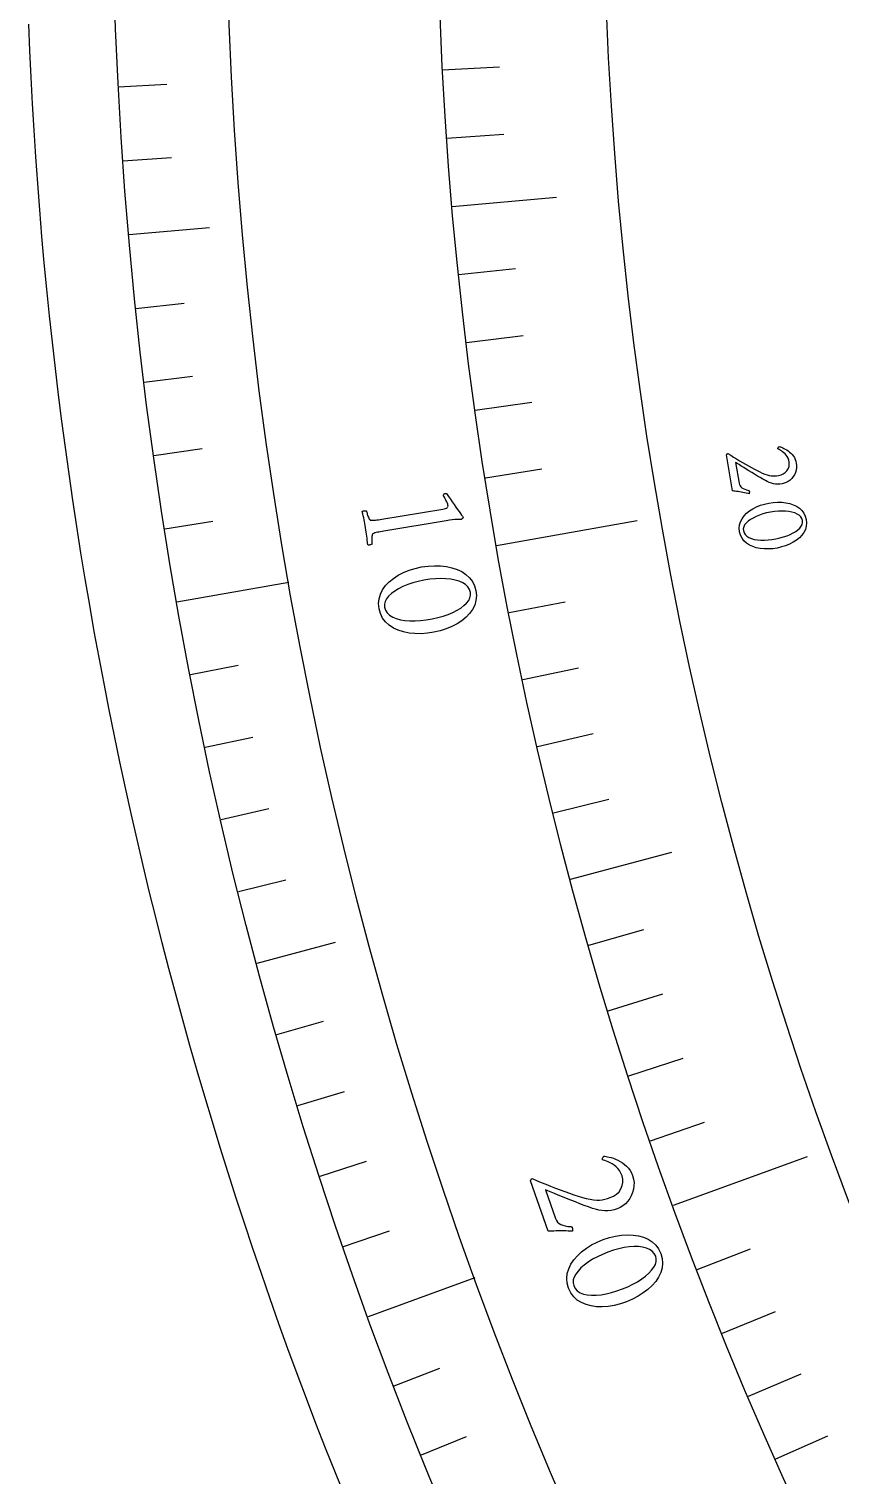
# Model space of a CAD drawing. Header units: millimetres. Extents: x -50 to 50, y -50 to 64.
# Drawn here: x -49.97 to -40.6, y -18.59 to -1.9 of the extents above; entities that cross this region are included whole.
import ezdxf

# ---------------------------------------------------------------- set-up
doc = ezdxf.new("R2010")
doc.units = ezdxf.units.MM
for name, color, linetype in [('CUT_OUTER', 1, 'Continuous'), ('ENGRAVE', 7, 'Continuous'), ('ENGRAVE_FINE', 8, 'Continuous'), ('TEXT', 5, 'Continuous')]:
    doc.layers.add(name, color=color, linetype=linetype)

msp = doc.modelspace()

# ---------------------------------------------------------------- linework, layer by layer
at = {"layer": 'CUT_OUTER'}
msp.add_lwpolyline([(-46.3105, -18.8504), (-46.4253, -18.5659), (-46.5383, -18.2806), (-46.6496, -17.9948), (-46.7592, -17.7082), (-46.867, -17.4209), (-46.973, -17.133), (-47.0772, -16.8445), (-47.1797, -16.5553), (-47.2804, -16.2655), (-47.3793, -15.9751), (-47.4764, -15.6841), (-47.5718, -15.3925), (-47.6653, -15.1003), (-47.7571, -14.8075), (-47.847, -14.5142), (-47.9352, -14.2204), (-48.0215, -13.926), (-48.1061, -13.6311), (-48.1888, -13.3356), (-48.2697, -13.0397), (-48.3488, -12.7433), (-48.4261, -12.4464), (-48.5016, -12.149), (-48.5752, -11.8512), (-48.647, -11.5529), (-48.717, -11.2542), (-48.7851, -10.9551), (-48.8514, -10.6555), (-48.9159, -10.3556), (-48.9785, -10.0552), (-49.0393, -9.7545), (-49.0982, -9.4534), (-49.1553, -9.152), (-49.2105, -8.8502), (-49.2639, -8.5481), (-49.3154, -8.2457), (-49.3651, -7.9429), (-49.4129, -7.6399), (-49.4588, -7.3365), (-49.5029, -7.0329), (-49.5451, -6.729), (-49.5855, -6.4249), (-49.624, -6.1205), (-49.6606, -5.8159), (-49.6953, -5.5111), (-49.7282, -5.2061), (-49.7592, -4.9009), (-49.7884, -4.5954), (-49.8156, -4.2899), (-49.841, -3.9841), (-49.8645, -3.6782), (-49.8862, -3.3722), (-49.9059, -3.066), (-49.9238, -2.7598), (-49.9398, -2.4534), (-49.9539, -2.1469), (-49.9661, -1.8404)], dxfattribs=at)
at = {"layer": 'ENGRAVE'}
for points in [[(-45.0778, -3.9438), (-43.8724, -3.8383)], [(-48.8135, -4.2706), (-47.8796, -4.1889)], [(-44.5626, -7.8576), (-42.9376, -7.5711)], [(-48.2556, -8.5088), (-46.963, -8.2808)], [(-43.7081, -11.7116), (-42.5394, -11.3984)], [(-47.3304, -12.6821), (-46.4248, -12.4395)], [(-42.5211, -15.4764), (-40.9706, -14.9121)], [(-46.0449, -16.759), (-44.8116, -16.3101)]]:
    msp.add_lwpolyline(points, dxfattribs=at)
for radius in [49, 49, 47.6875, 45.25, 45.25, 43.325]:
    msp.add_circle((0, 0), radius, dxfattribs=at)
at = {"layer": 'ENGRAVE_FINE'}
for points in [[(-45.188, -2.3682), (-44.5289, -2.3337)], [(-48.9328, -2.5645), (-48.3711, -2.535)], [(-45.1398, -3.1565), (-44.4814, -3.1104)], [(-48.8806, -3.4181), (-48.3195, -3.3788)], [(-45.0021, -4.7299), (-44.3457, -4.6609)], [(-48.7316, -5.1219), (-48.1722, -5.0631)], [(-44.9127, -5.5146), (-44.2576, -5.4342)], [(-48.6348, -5.9716), (-48.0765, -5.903)], [(-44.8096, -6.2976), (-44.1561, -6.2057)], [(-48.5231, -6.8195), (-47.9661, -6.7412)], [(-44.6929, -7.0787), (-44.041, -6.9754)], [(-48.3967, -7.6653), (-47.8412, -7.5773)], [(-44.4186, -8.6341), (-43.7708, -8.5082)], [(-48.0997, -9.3496), (-47.5476, -9.2423)], [(-44.2612, -9.408), (-43.6156, -9.2708)], [(-47.9292, -10.1877), (-47.379, -10.0707)], [(-44.0902, -10.179), (-43.4472, -10.0306)], [(-43.9059, -10.947), (-43.2655, -10.7873)], [(-47.7441, -11.0226), (-47.1961, -10.8961)], [(-47.5445, -11.8542), (-46.9987, -11.7181)], [(-43.4971, -12.4726), (-42.8627, -12.2907)], [(-43.2728, -13.2298), (-42.6416, -13.0369)], [(-47.1018, -13.5062), (-46.5611, -13.3512)], [(-43.0353, -13.983), (-42.4076, -13.7791)], [(-46.8589, -14.3262), (-46.321, -14.1618)], [(-42.7847, -14.732), (-42.1607, -14.5171)], [(-46.6018, -15.1418), (-46.0668, -14.968)], [(-46.3304, -15.9528), (-45.7986, -15.7697)], [(-42.2445, -16.2161), (-41.6284, -15.9796)], [(-41.9551, -16.9509), (-41.3431, -16.7037)], [(-45.7454, -17.56), (-45.2203, -17.3584)], [(-41.6528, -17.6806), (-41.0453, -17.4227)], [(-45.432, -18.3557), (-44.9105, -18.145)], [(-41.3379, -18.4048), (-40.735, -18.1364)]]:
    msp.add_lwpolyline(points, dxfattribs=at)
at = {"layer": 'TEXT'}
for points in [[(-41.6464, -7.2613), (-41.6626, -7.2578), (-41.6799, -7.2542), (-41.6982, -7.2507), (-41.7176, -7.2472), (-41.737, -7.2438), (-41.7557, -7.2405), (-41.7737, -7.2375), (-41.7909, -7.2346), (-41.8064, -7.2321), (-41.8192, -7.23), (-41.8291, -7.2284), (-41.8363, -7.2273), (-41.9061, -6.811), (-41.905, -6.8089), (-41.9035, -6.8066), (-41.9017, -6.8042), (-41.8994, -6.8017), (-41.8971, -6.7994), (-41.8949, -6.7976), (-41.8929, -6.7965), (-41.891, -6.7959), (-41.8583, -6.8167), (-41.825, -6.8376), (-41.791, -6.8587), (-41.7564, -6.88), (-41.7215, -6.901), (-41.6869, -6.9214), (-41.6525, -6.9412), (-41.6184, -6.9604), (-41.5852, -6.9785), (-41.5534, -6.9951), (-41.5232, -7.0101), (-41.4944, -7.0237), (-41.4655, -7.036), (-41.4388, -7.0452), (-41.4144, -7.0514), (-41.3922, -7.0546), (-41.371, -7.0557), (-41.3495, -7.0554), (-41.3278, -7.0536), (-41.3059, -7.0506), (-41.2769, -7.0432), (-41.2512, -7.0317), (-41.2287, -7.016), (-41.2094, -6.9961), (-41.1945, -6.9732), (-41.1853, -6.9488), (-41.1816, -6.9228), (-41.1836, -6.8951), (-41.1887, -6.8725), (-41.1962, -6.8518), (-41.206, -6.833), (-41.2181, -6.8162), (-41.2315, -6.8012), (-41.2451, -6.7879), (-41.2589, -6.7764), (-41.2728, -6.7666), (-41.286, -6.7585), (-41.2973, -6.7519), (-41.3067, -6.7469), (-41.3144, -6.7435), (-41.3145, -6.7397), (-41.3136, -6.7357), (-41.3117, -6.7315), (-41.3089, -6.727), (-41.3057, -6.723), (-41.303, -6.72), (-41.3006, -6.7181), (-41.2985, -6.7172), (-41.2916, -6.7188), (-41.2826, -6.7216), (-41.2713, -6.7258), (-41.2579, -6.7312), (-41.2431, -6.738), (-41.2277, -6.7463), (-41.2118, -6.7562), (-41.1953, -6.7676), (-41.1789, -6.7804), (-41.1635, -6.7946), (-41.1489, -6.81), (-41.1352, -6.8267), (-41.1231, -6.8449), (-41.1133, -6.8646), (-41.1058, -6.8858), (-41.1007, -6.9086), (-41.0978, -6.9367), (-41.0988, -6.9641), (-41.1035, -6.9908), (-41.112, -7.0168), (-41.1236, -7.0416), (-41.1377, -7.0642), (-41.1543, -7.0848), (-41.1734, -7.1034), (-41.1943, -7.1193), (-41.2167, -7.1319), (-41.2403, -7.1413), (-41.2653, -7.1474), (-41.2908, -7.1506), (-41.316, -7.1514), (-41.3408, -7.1499), (-41.3652, -7.1459), (-41.3891, -7.1397), (-41.4126, -7.1318), (-41.4357, -7.122), (-41.4582, -7.1105), (-41.488, -7.0936), (-41.5188, -7.0758), (-41.5506, -7.0569), (-41.5835, -7.0369), (-41.6164, -7.0167), (-41.6482, -6.997), (-41.6789, -6.9778), (-41.7087, -6.9591), (-41.7364, -6.9416), (-41.7612, -6.9259), (-41.7832, -6.9121), (-41.8022, -6.9001), (-41.7621, -7.1386), (-41.7578, -7.1553), (-41.7509, -7.17), (-41.7414, -7.1825), (-41.7294, -7.193), (-41.7147, -7.2019), (-41.6971, -7.21), (-41.6765, -7.2171), (-41.653, -7.2233), (-41.6495, -7.2245), (-41.6467, -7.227), (-41.6446, -7.2306), (-41.6433, -7.2355), (-41.6431, -7.2377), (-41.6431, -7.2405), (-41.6433, -7.244), (-41.6436, -7.2482), (-41.6442, -7.2524), (-41.6448, -7.256), (-41.6455, -7.259), (-41.6464, -7.2613)], [(-45.8889, -7.5562), (-45.1849, -7.4402), (-45.1677, -7.4369), (-45.1535, -7.433), (-45.1425, -7.4287), (-45.1345, -7.4238), (-45.129, -7.4181), (-45.1255, -7.4113), (-45.1241, -7.4033), (-45.1247, -7.3942), (-45.1273, -7.3834), (-45.1321, -7.3702), (-45.1389, -7.3546), (-45.1478, -7.3366), (-45.1573, -7.3186), (-45.1658, -7.303), (-45.1734, -7.2897), (-45.1801, -7.2787), (-45.1746, -7.2707), (-45.1682, -7.2645), (-45.1607, -7.2603), (-45.1523, -7.2579), (-45.1522, -7.2579), (-45.1518, -7.2579), (-45.1513, -7.2578), (-45.1505, -7.2577), (-45.1472, -7.2574), (-45.1446, -7.2576), (-45.1425, -7.2584), (-45.141, -7.2597), (-45.1193, -7.2921), (-45.0974, -7.3242), (-45.0755, -7.3558), (-45.0535, -7.3871), (-45.0325, -7.4168), (-45.0133, -7.4439), (-44.996, -7.4684), (-44.9806, -7.4903), (-44.968, -7.5084), (-44.9589, -7.5216), (-44.9534, -7.5298), (-44.9515, -7.5332), (-44.9509, -7.5367), (-44.9509, -7.5408), (-44.9523, -7.5445), (-44.9552, -7.5478), (-44.9596, -7.5507), (-44.9644, -7.5532), (-44.9688, -7.5554), (-44.9729, -7.5573), (-44.9765, -7.559), (-44.9793, -7.559), (-44.9877, -7.559), (-45.0017, -7.5591), (-45.0213, -7.5593), (-45.0459, -7.5603), (-45.075, -7.5629), (-45.1084, -7.5671), (-45.1463, -7.573), (-45.8661, -7.6938), (-45.8853, -7.6971), (-45.9039, -7.7003), (-45.9218, -7.7036), (-45.9389, -7.7069), (-45.955, -7.7105), (-45.9693, -7.7145), (-45.9819, -7.7191), (-45.9928, -7.7242), (-45.9967, -7.728), (-45.9999, -7.7342), (-46.0024, -7.7428), (-46.0043, -7.7538), (-46.0056, -7.7662), (-46.0063, -7.7788), (-46.0064, -7.7917), (-46.0058, -7.8048), (-46.0049, -7.817), (-46.004, -7.8273), (-46.0031, -7.8356), (-46.0022, -7.8419), (-46.006, -7.8451), (-46.0113, -7.8479), (-46.018, -7.8503), (-46.0261, -7.8525), (-46.0343, -7.8538), (-46.0414, -7.8539), (-46.0473, -7.8528), (-46.0521, -7.8504), (-46.0548, -7.8238), (-46.0575, -7.7983), (-46.0601, -7.7739), (-46.0626, -7.7507), (-46.0652, -7.7276), (-46.0684, -7.7037), (-46.072, -7.679), (-46.0761, -7.6534), (-46.0803, -7.6288), (-46.0847, -7.6055), (-46.0892, -7.5833), (-46.0939, -7.5623), (-46.0988, -7.541), (-46.104, -7.5183), (-46.1097, -7.494), (-46.1156, -7.4681), (-46.1119, -7.4643), (-46.1067, -7.4613), (-46.0999, -7.4591), (-46.0917, -7.4578), (-46.0833, -7.4572), (-46.0762, -7.4573), (-46.0703, -7.4583), (-46.0657, -7.46), (-46.0645, -7.4663), (-46.0627, -7.4745), (-46.0602, -7.4845), (-46.0571, -7.4963), (-46.0533, -7.5089), (-46.0491, -7.5211), (-46.0444, -7.5328), (-46.0392, -7.5441), (-46.0338, -7.5538), (-46.0287, -7.5608), (-46.0237, -7.565), (-46.019, -7.5665), (-46.007, -7.5679), (-45.9936, -7.5683), (-45.9787, -7.5678), (-45.9623, -7.5664), (-45.9449, -7.5643), (-45.9269, -7.562), (-45.9082, -7.5592), (-45.8889, -7.5562)], [(-40.9875, -7.5583), (-40.9834, -7.5989), (-40.9864, -7.6374), (-40.9965, -7.674), (-41.0138, -7.7086), (-41.0372, -7.7408), (-41.0655, -7.7705), (-41.0988, -7.7975), (-41.1371, -7.822), (-41.1793, -7.8434), (-41.2242, -7.8616), (-41.2719, -7.8765), (-41.3224, -7.8881), (-41.3736, -7.8959), (-41.4234, -7.8994), (-41.4719, -7.8988), (-41.5191, -7.894), (-41.5638, -7.8849), (-41.6049, -7.8715), (-41.6424, -7.8538), (-41.6762, -7.8318), (-41.7052, -7.8055), (-41.7281, -7.7747), (-41.745, -7.7395), (-41.7557, -7.7), (-41.7596, -7.6602), (-41.7563, -7.622), (-41.7458, -7.5854), (-41.7281, -7.5503), (-41.7044, -7.5174), (-41.6758, -7.4872), (-41.6422, -7.4597), (-41.6038, -7.4349), (-41.5615, -7.4133), (-41.5164, -7.3952), (-41.4686, -7.3807), (-41.418, -7.3697), (-41.3667, -7.3625), (-41.3168, -7.3595), (-41.2683, -7.3607), (-41.2212, -7.366), (-41.1767, -7.3754), (-41.1358, -7.3891), (-41.0987, -7.407), (-41.0654, -7.4291), (-41.0369, -7.4554), (-41.0144, -7.4856), (-40.9979, -7.5199), (-40.9875, -7.5583)], [(-41.0303, -7.5724), (-41.0376, -7.5491), (-41.0503, -7.5285), (-41.0683, -7.5107), (-41.0918, -7.4957), (-41.1197, -7.4834), (-41.1511, -7.4739), (-41.1861, -7.467), (-41.2246, -7.4629), (-41.2657, -7.4616), (-41.3085, -7.4631), (-41.353, -7.4674), (-41.3992, -7.4744), (-41.4445, -7.4839), (-41.4874, -7.4954), (-41.5279, -7.509), (-41.5661, -7.5248), (-41.6011, -7.5421), (-41.6318, -7.5605), (-41.6582, -7.58), (-41.6805, -7.6006), (-41.6976, -7.6218), (-41.7087, -7.6433), (-41.7137, -7.665), (-41.7126, -7.687), (-41.7049, -7.7122), (-41.6916, -7.7341), (-41.6728, -7.7526), (-41.6484, -7.7676), (-41.6195, -7.7794), (-41.5871, -7.7883), (-41.5511, -7.7942), (-41.5115, -7.7971), (-41.4695, -7.7972), (-41.4263, -7.7948), (-41.3818, -7.7898), (-41.3361, -7.7824), (-41.2905, -7.7726), (-41.2477, -7.7609), (-41.2078, -7.7473), (-41.1706, -7.7318), (-41.1369, -7.7148), (-41.1073, -7.6967), (-41.0819, -7.6776), (-41.0607, -7.6574), (-41.0444, -7.6365), (-41.0339, -7.6154), (-41.0292, -7.594), (-41.0303, -7.5724)], [(-44.8033, -8.3796), (-44.7972, -8.4383), (-44.8015, -8.4942), (-44.8161, -8.5472), (-44.8411, -8.5974), (-44.8749, -8.6444), (-44.9159, -8.6876), (-44.9642, -8.727), (-45.0198, -8.7627), (-45.081, -8.7941), (-45.1463, -8.8208), (-45.2156, -8.8428), (-45.2889, -8.8599), (-45.3633, -8.8716), (-45.4358, -8.8772), (-45.5063, -8.8766), (-45.575, -8.8698), (-45.6401, -8.8568), (-45.6999, -8.8376), (-45.7545, -8.812), (-45.8039, -8.7802), (-45.8462, -8.742), (-45.8797, -8.6973), (-45.9044, -8.6461), (-45.9202, -8.5885), (-45.926, -8.5306), (-45.9213, -8.4749), (-45.9062, -8.4215), (-45.8805, -8.3704), (-45.8461, -8.3224), (-45.8045, -8.2784), (-45.7558, -8.2384), (-45.6999, -8.2023), (-45.6383, -8.1708), (-45.5728, -8.1444), (-45.5032, -8.1233), (-45.4297, -8.1072), (-45.3551, -8.0968), (-45.2825, -8.0923), (-45.212, -8.0939), (-45.1435, -8.1015), (-45.0787, -8.1152), (-45.0193, -8.1349), (-44.9653, -8.1608), (-44.9168, -8.1927), (-44.8753, -8.2307), (-44.8426, -8.2744), (-44.8186, -8.3241), (-44.8033, -8.3796)], [(-44.8656, -8.4003), (-44.8762, -8.3665), (-44.8946, -8.3367), (-44.9209, -8.311), (-44.9551, -8.2893), (-44.9957, -8.2716), (-45.0415, -8.2579), (-45.0923, -8.2481), (-45.1483, -8.2422), (-45.2081, -8.2404), (-45.2703, -8.2426), (-45.3351, -8.249), (-45.4023, -8.2594), (-45.4681, -8.2732), (-45.5305, -8.29), (-45.5895, -8.3099), (-45.645, -8.3329), (-45.6958, -8.3582), (-45.7404, -8.3851), (-45.7788, -8.4135), (-45.8111, -8.4435), (-45.836, -8.4744), (-45.852, -8.5057), (-45.8592, -8.5374), (-45.8576, -8.5694), (-45.8462, -8.6062), (-45.8268, -8.638), (-45.7993, -8.6648), (-45.7638, -8.6866), (-45.7217, -8.7037), (-45.6745, -8.7164), (-45.6221, -8.7248), (-45.5645, -8.7288), (-45.5035, -8.7288), (-45.4406, -8.725), (-45.3759, -8.7176), (-45.3094, -8.7065), (-45.2432, -8.692), (-45.181, -8.6747), (-45.123, -8.6547), (-45.069, -8.632), (-45.02, -8.6072), (-44.9771, -8.5809), (-44.9403, -8.553), (-44.9094, -8.5235), (-44.8858, -8.4932), (-44.8706, -8.4625), (-44.8639, -8.4316), (-44.8656, -8.4003)], [(-43.6862, -15.7753), (-43.7104, -15.7743), (-43.7361, -15.7736), (-43.7632, -15.7731), (-43.7917, -15.773), (-43.8205, -15.7729), (-43.8481, -15.773), (-43.8747, -15.7731), (-43.9001, -15.7733), (-43.9229, -15.7736), (-43.9417, -15.7738), (-43.9563, -15.774), (-43.967, -15.7742), (-44.1708, -15.194), (-44.1698, -15.1906), (-44.1682, -15.187), (-44.1661, -15.1831), (-44.1636, -15.179), (-44.1608, -15.1751), (-44.1581, -15.172), (-44.1554, -15.1698), (-44.1528, -15.1685), (-44.1009, -15.1903), (-44.048, -15.2122), (-43.9941, -15.2341), (-43.9391, -15.256), (-43.8839, -15.2776), (-43.8293, -15.2983), (-43.7751, -15.3181), (-43.7214, -15.3371), (-43.6693, -15.3548), (-43.6196, -15.3706), (-43.5725, -15.3847), (-43.528, -15.3969), (-43.4835, -15.4072), (-43.4429, -15.4138), (-43.4064, -15.4166), (-43.3738, -15.4156), (-43.3431, -15.4118), (-43.3125, -15.406), (-43.2819, -15.3981), (-43.2512, -15.3882), (-43.2115, -15.3705), (-43.1775, -15.3475), (-43.1491, -15.3194), (-43.1264, -15.2861), (-43.1108, -15.2498), (-43.1036, -15.2126), (-43.1048, -15.1745), (-43.1144, -15.1355), (-43.1274, -15.1044), (-43.1432, -15.0767), (-43.1618, -15.0524), (-43.1834, -15.0313), (-43.2063, -15.0133), (-43.229, -14.9977), (-43.2516, -14.9846), (-43.274, -14.9741), (-43.2948, -14.9657), (-43.3126, -14.9591), (-43.3274, -14.9543), (-43.3392, -14.9513), (-43.3403, -14.946), (-43.34, -14.94), (-43.3384, -14.9335), (-43.3354, -14.9264), (-43.3319, -14.9198), (-43.3286, -14.9149), (-43.3256, -14.9115), (-43.3229, -14.9098), (-43.3127, -14.9104), (-43.299, -14.9122), (-43.2818, -14.9153), (-43.2613, -14.9197), (-43.2384, -14.9258), (-43.2143, -14.9339), (-43.1891, -14.9441), (-43.1626, -14.9563), (-43.136, -14.9705), (-43.1104, -14.9869), (-43.0857, -15.0053), (-43.0619, -15.0258), (-43.0401, -15.0487), (-43.0213, -15.0743), (-43.0054, -15.1028), (-42.9924, -15.1341), (-42.9813, -15.1734), (-42.9759, -15.2127), (-42.976, -15.2521), (-42.9818, -15.2914), (-42.9923, -15.3296), (-43.0069, -15.3655), (-43.0255, -15.3991), (-43.0482, -15.4304), (-43.0742, -15.4583), (-43.1031, -15.482), (-43.1346, -15.5013), (-43.1689, -15.5163), (-43.2047, -15.5274), (-43.2405, -15.5349), (-43.2764, -15.5389), (-43.3123, -15.5393), (-43.3482, -15.5366), (-43.3839, -15.5311), (-43.4193, -15.5229), (-43.4545, -15.512), (-43.5013, -15.4954), (-43.5499, -15.4775), (-43.6003, -15.4584), (-43.6523, -15.4381), (-43.7045, -15.4173), (-43.7549, -15.397), (-43.8038, -15.3771), (-43.8511, -15.3577), (-43.8952, -15.3394), (-43.9347, -15.3231), (-43.9695, -15.3087), (-43.9997, -15.2963), (-43.8829, -15.6283), (-43.8725, -15.6513), (-43.8589, -15.6706), (-43.8422, -15.6863), (-43.8224, -15.6982), (-43.7991, -15.7074), (-43.7717, -15.7145), (-43.7405, -15.7195), (-43.7052, -15.7226), (-43.6999, -15.7234), (-43.6953, -15.7262), (-43.6914, -15.7309), (-43.6883, -15.7376), (-43.6874, -15.7407), (-43.6867, -15.7447), (-43.6861, -15.7498), (-43.6856, -15.7559), (-43.6853, -15.762), (-43.6853, -15.7673), (-43.6856, -15.7717), (-43.6862, -15.7753)], [(-42.6675, -16.0323), (-42.6513, -16.0891), (-42.6458, -16.1449), (-42.651, -16.1996), (-42.6669, -16.2534), (-42.6921, -16.3055), (-42.725, -16.3551), (-42.7657, -16.4024), (-42.8142, -16.4472), (-42.8691, -16.4888), (-42.9287, -16.5264), (-42.9931, -16.56), (-43.0623, -16.5897), (-43.1336, -16.6141), (-43.204, -16.6321), (-43.2736, -16.6438), (-43.3424, -16.6491), (-43.4087, -16.6476), (-43.471, -16.639), (-43.5292, -16.6233), (-43.5834, -16.6006), (-43.6317, -16.5703), (-43.6724, -16.5321), (-43.7056, -16.4859), (-43.7312, -16.432), (-43.7469, -16.3759), (-43.752, -16.3203), (-43.7464, -16.2651), (-43.73, -16.2103), (-43.7045, -16.1571), (-43.6711, -16.1065), (-43.6301, -16.0586), (-43.5813, -16.0134), (-43.5262, -15.9717), (-43.4662, -15.9343), (-43.4014, -15.9014), (-43.3317, -15.8728), (-43.2601, -15.8496), (-43.1894, -15.8326), (-43.1196, -15.8219), (-43.0508, -15.8175), (-42.9847, -15.8197), (-42.9228, -15.8288), (-42.8651, -15.8449), (-42.8117, -15.868), (-42.7643, -15.8981), (-42.7245, -15.9356), (-42.6922, -15.9803), (-42.6675, -16.0323)], [(-42.7253, -16.0635), (-42.7416, -16.032), (-42.7649, -16.006), (-42.7953, -15.9852), (-42.8327, -15.9698), (-42.8758, -15.9594), (-42.9232, -15.9538), (-42.975, -15.953), (-43.0311, -15.9569), (-43.0903, -15.9655), (-43.1513, -15.9785), (-43.2139, -15.996), (-43.2783, -16.0179), (-43.3407, -16.0429), (-43.3992, -16.0704), (-43.4538, -16.1002), (-43.5046, -16.1325), (-43.5501, -16.1662), (-43.5894, -16.2004), (-43.6223, -16.2351), (-43.649, -16.2702), (-43.668, -16.305), (-43.6784, -16.3386), (-43.68, -16.371), (-43.6728, -16.4023), (-43.6553, -16.4365), (-43.6306, -16.4645), (-43.5989, -16.4861), (-43.5601, -16.5014), (-43.5157, -16.511), (-43.467, -16.5153), (-43.4139, -16.5144), (-43.3565, -16.5084), (-43.2964, -16.4977), (-43.2352, -16.4831), (-43.1728, -16.4646), (-43.1092, -16.4421), (-43.0465, -16.4163), (-42.9883, -16.3885), (-42.9346, -16.3588), (-42.8853, -16.327), (-42.8414, -16.2941), (-42.8038, -16.2607), (-42.7723, -16.2268), (-42.7471, -16.1925), (-42.7291, -16.1585), (-42.7195, -16.1257), (-42.7182, -16.094), (-42.7253, -16.0635)]]:
    msp.add_lwpolyline(points, close=True, dxfattribs=at)

doc.saveas('drawing.dxf')
